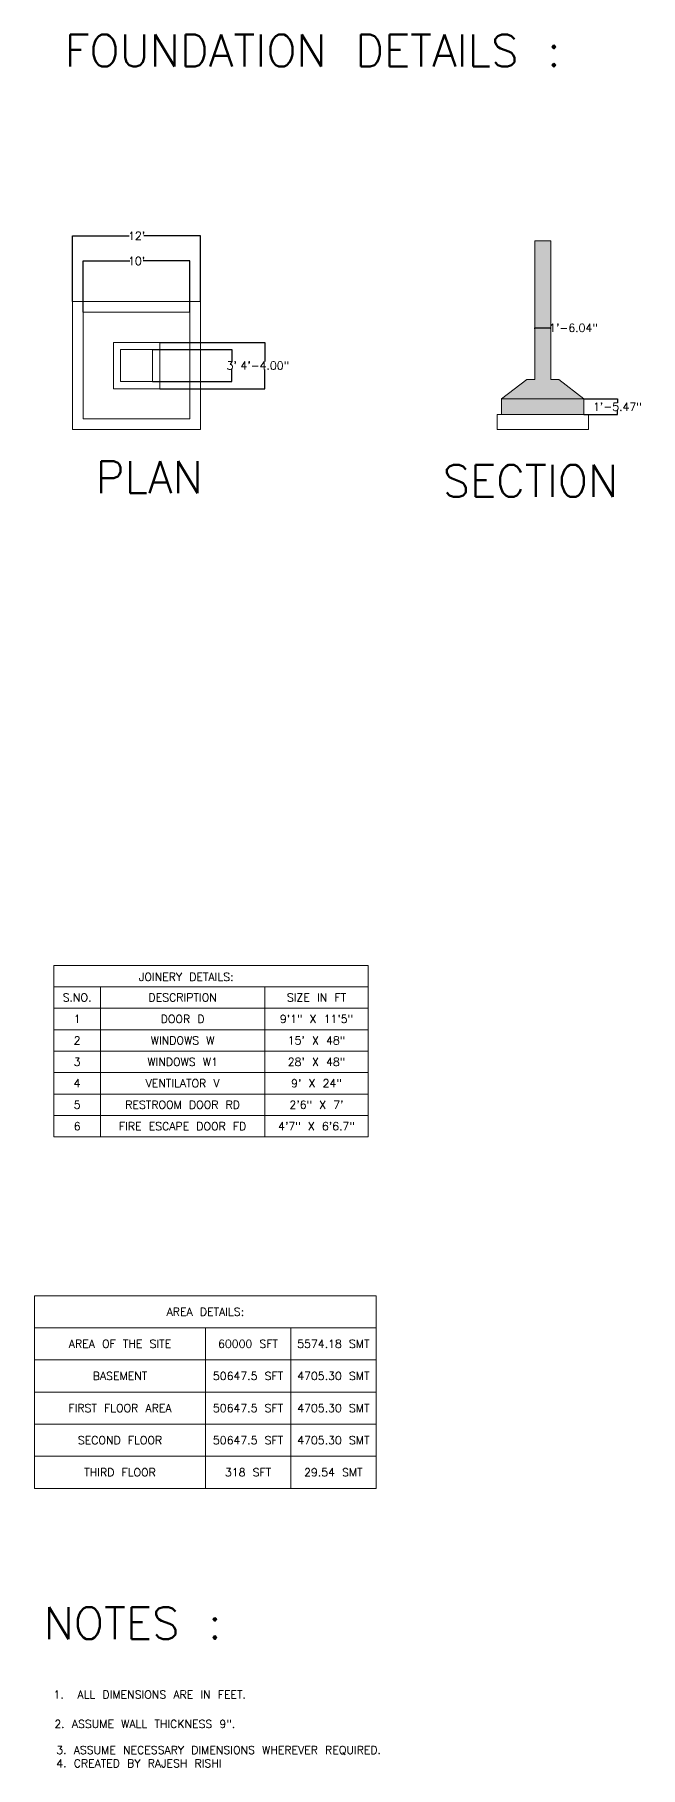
# Model space of a CAD drawing. Header units: inches. Extents: x 2447 to 25919, y 392 to 5548495.
# Drawn here: x 24013 to 24694, y 4265 to 6213 of the extents above; entities that cross this region are included whole.
import ezdxf

# ---------------------------------------------------------------- set-up
doc = ezdxf.new("R2010")
doc.units = ezdxf.units.IN
doc.header["$LTSCALE"] = 0.01968503937007874
doc.header["$MEASUREMENT"] = 0
doc.layers.get('0').update_dxf_attribs({"lineweight": 18})
doc.layers.get('Defpoints').update_dxf_attribs({"color": 140, "lineweight": 18})
doc.layers.add('FOUNDATION DETAILS', color=7, linetype='Continuous', lineweight=18)
doc.styles.get("Standard").update_dxf_attribs({"font": 'txt.shx', "height": 15})
doc.dimstyles.get("Standard").update_dxf_attribs({"dimtxt": 16.8, "dimasz": 0.007086614173228346, "dimexe": 0.007086614173228346, "dimexo": 0.002460629921259842, "dimgap": 0.003543307086614173, "dimtad": 0, "dimtih": 1, "dimtoh": 1, "dimzin": 0, "dimdsep": 46, "dimlunit": 3, "dimtxsty": 'Standard', "dimcen": 0.003543307086614173, "dimadec": 0, "dimazin": 0, "dimtfac": 1, "dimtofl": 0, "dimtmove": 0, "dimatfit": 3, "dimfxl": 0.03937007874015748, "dimtolj": 1, "dimtzin": 0, "dimarcsym": 0})

# ---------------------------------------------------------------- blocks, each defined once
blk = doc.blocks.new('*D202')
at = {"layer": 'Defpoints', "color": 0, "transparency": 16777216}
for p in [(24199.90305518304, 5986.909709065098), (24055.90305518304, 5913.039318113097), (24199.90305518304, 5913.039318113097)]:
    blk.add_point(p, dxfattribs=at)
at = {"layer": 'FOUNDATION DETAILS', "color": 0, "lineweight": -2, "transparency": 16777216}
for p, q in [((24055.90305518304, 5913.041778743018), (24055.90305518304, 5986.916795679271)), ((24055.91014179721, 5986.909709065098), (24119.64951187595, 5986.909709065098)), ((24199.89596856887, 5986.909709065098), (24136.15659849013, 5986.909709065098)), ((24199.90305518304, 5913.041778743018), (24199.90305518304, 5986.916795679271))]:
    blk.add_line(p, q, dxfattribs=at)
at = {"layer": 'FOUNDATION DETAILS', "color": 0, "transparency": 16777216}
for points in [[(24055.91014179721, 5986.91089016746), (24055.91014179721, 5986.908527962735), (24055.90305518304, 5986.909709065098)], [(24199.89596856887, 5986.91089016746), (24199.89596856887, 5986.908527962735), (24199.90305518304, 5986.909709065098)]]:
    blk.add_solid(points, dxfattribs=at)
at = {"layer": 'FOUNDATION DETAILS', "color": 0, "transparency": 16777216, "insert": (24127.90305518304, 5986.909709065098), "char_height": 9, "attachment_point": 5}
blk.add_mtext("\\A1;12'", dxfattribs=at)
blk = doc.blocks.new('*D203')
at = {"layer": 'Defpoints', "color": 0, "transparency": 16777216}
for p in [(24187.90305518304, 5958.679064698026), (24067.90305518304, 5901.039318113097), (24187.90305518304, 5901.039318113097)]:
    blk.add_point(p, dxfattribs=at)
at = {"layer": 'FOUNDATION DETAILS', "color": 0, "lineweight": -2, "transparency": 16777216}
for p, q in [((24067.90305518304, 5901.041778743018), (24067.90305518304, 5958.686151312199)), ((24067.91014179721, 5958.679064698026), (24120.39951187595, 5958.679064698026)), ((24187.89596856887, 5958.679064698026), (24135.40659849013, 5958.679064698026)), ((24187.90305518304, 5901.041778743018), (24187.90305518304, 5958.686151312199))]:
    blk.add_line(p, q, dxfattribs=at)
at = {"layer": 'FOUNDATION DETAILS', "color": 0, "transparency": 16777216}
for points in [[(24067.91014179721, 5958.680245800389), (24067.91014179721, 5958.677883595664), (24067.90305518304, 5958.679064698026)], [(24187.89596856887, 5958.680245800389), (24187.89596856887, 5958.677883595664), (24187.90305518304, 5958.679064698026)]]:
    blk.add_solid(points, dxfattribs=at)
at = {"layer": 'FOUNDATION DETAILS', "color": 0, "transparency": 16777216, "insert": (24127.90305518304, 5958.679064698026), "char_height": 9, "attachment_point": 5}
blk.add_mtext("\\A1;10'", dxfattribs=at)
blk = doc.blocks.new('*D204')
at = {"layer": 'Defpoints', "color": 0, "transparency": 16777216}
for p in [(24153.90305518305, 5867.039318113098), (24153.90305518305, 5815.039318113098), (24272.0545202529, 5815.039318113098)]:
    blk.add_point(p, dxfattribs=at)
at = {"layer": 'FOUNDATION DETAILS', "color": 0, "lineweight": -2, "transparency": 16777216}
for p, q in [((24153.90551581297, 5867.039318113098), (24272.06160686707, 5867.039318113098)), ((24272.0545202529, 5867.032231498925), (24272.0545202529, 5845.542861420188)), ((24272.0545202529, 5815.046404727272), (24272.0545202529, 5836.535774806014)), ((24153.90551581297, 5815.039318113098), (24272.06160686707, 5815.039318113098))]:
    blk.add_line(p, q, dxfattribs=at)
at = {"layer": 'FOUNDATION DETAILS', "color": 0, "transparency": 16777216}
for points in [[(24272.05333915053, 5867.032231498925), (24272.05570135526, 5867.032231498925), (24272.0545202529, 5867.039318113098)], [(24272.05333915053, 5815.046404727272), (24272.05570135526, 5815.046404727272), (24272.0545202529, 5815.039318113098)]]:
    blk.add_solid(points, dxfattribs=at)
at = {"layer": 'FOUNDATION DETAILS', "color": 0, "transparency": 16777216, "insert": (24272.05452025289, 5841.039318113093), "char_height": 9, "attachment_point": 5}
blk.add_mtext('\\A1;4\'-4.00"', dxfattribs=at)
blk = doc.blocks.new('*D205')
at = {"layer": 'Defpoints', "color": 0, "transparency": 16777216}
for p in [(24145.90305518305, 5859.039318113098), (24234.88168332339, 5859.039318113098), (24145.90305518305, 5823.039318113098)]:
    blk.add_point(p, dxfattribs=at)
at = {"layer": 'FOUNDATION DETAILS', "color": 0, "lineweight": -2, "transparency": 16777216}
for p, q in [((24145.90551581297, 5859.039318113098), (24234.88876993756, 5859.039318113098)), ((24234.88168332339, 5859.032231498925), (24234.88168332339, 5845.542861420186)), ((24234.88168332339, 5823.046404727272), (24234.88168332339, 5836.535774806011)), ((24145.90551581297, 5823.039318113098), (24234.88876993756, 5823.039318113098))]:
    blk.add_line(p, q, dxfattribs=at)
at = {"layer": 'FOUNDATION DETAILS', "color": 0, "transparency": 16777216}
for points in [[(24234.88050222103, 5859.032231498925), (24234.88286442575, 5859.032231498925), (24234.88168332339, 5859.039318113098)], [(24234.88050222103, 5823.046404727272), (24234.88286442575, 5823.046404727272), (24234.88168332339, 5823.039318113098)]]:
    blk.add_solid(points, dxfattribs=at)
at = {"layer": 'FOUNDATION DETAILS', "color": 0, "transparency": 16777216, "insert": (24234.88168332339, 5841.03931811309), "char_height": 9, "attachment_point": 5}
blk.add_mtext("\\A1;3'", dxfattribs=at)
blk = doc.blocks.new('*T209')
at = {"color": 0, "linetype": 'ByBlock', "lineweight": -2, "transparency": 16777216}
for p, q in [((0, 0), (353.7659936359705, 0)), ((0, 0), (0, -192.9448818897654)), ((353.7659936359705, 0), (353.7659936359705, -192.9448818897654)), ((0, -24.11811023622067), (353.7659936359705, -24.11811023622067)), ((52.61647788714617, -24.11811023622067), (52.61647788714617, -192.9448818897654)), ((237.4365696216555, -24.11811023622067), (237.4365696216555, -192.9448818897654)), ((0, -48.23622047244135), (353.7659936359705, -48.23622047244135)), ((0, -72.35433070866202), (353.7659936359705, -72.35433070866202)), ((0, -96.47244094488269), (353.7659936359705, -96.47244094488269)), ((0, -120.5905511811034), (353.7659936359705, -120.5905511811034)), ((0, -144.708661417324), (353.7659936359705, -144.708661417324)), ((0, -168.8267716535447), (353.7659936359705, -168.8267716535447)), ((0, -192.9448818897654), (353.7659936359705, -192.9448818897654))]:
    blk.add_line(p, q, dxfattribs=at)
at = {"color": 0, "transparency": 16777216, "char_height": 9, "attachment_point": 5}
for s, insert, width in [('S.NO.', (26.30823894357309, -36.17716535433101), 52.4983676509257), ('DESCRIPTION', (145.0265237544008, -36.17716535433101), 184.7019814982889), ('SIZE IN FT', (295.601281628813, -36.17716535433101), 116.2113137780945), ('1', (26.30823894357309, -60.29527559055168), 52.4983676509257), ('DOOR D', (145.0265237544008, -60.29527559055168), 184.7019814982889), ('9\'1" X 11\'5"', (295.601281628813, -60.29527559055168), 116.2113137780945), ('2', (26.30823894357309, -84.41338582677236), 52.4983676509257), ('WINDOWS W', (145.0265237544008, -84.41338582677236), 184.7019814982889), ('15\' X 48"', (295.601281628813, -84.41338582677236), 116.2113137780945), ('3', (26.30823894357309, -108.531496062993), 52.4983676509257), ('WINDOWS W1', (145.0265237544008, -108.531496062993), 184.7019814982889), ('28\' X 48"', (295.601281628813, -108.531496062993), 116.2113137780945), ('4', (26.30823894357309, -132.6496062992137), 52.4983676509257), ('VENTILATOR V', (145.0265237544008, -132.6496062992137), 184.7019814982889), ('9\' X 24"', (295.601281628813, -132.6496062992137), 116.2113137780945), ('5', (26.30823894357309, -156.7677165354344), 52.4983676509257), ('RESTROOM DOOR RD', (145.0265237544008, -156.7677165354344), 184.7019814982889), ('2\'6" X 7\'', (295.601281628813, -156.7677165354344), 116.2113137780945), ('6', (26.30823894357309, -180.885826771655), 52.4983676509257), ('FIRE ESCAPE DOOR FD', (145.0265237544008, -180.885826771655), 184.7019814982889), ('4\'7" X 6\'6.7"', (295.601281628813, -180.885826771655), 116.2113137780945)]:
    blk.add_mtext(s, dxfattribs=dict(at, insert=insert, width=width))
blk = doc.blocks.new('*T211')
at = {"color": 0, "linetype": 'ByBlock', "lineweight": -2, "transparency": 16777216}
for p, q in [((0, 0), (384, 0)), ((0, 0), (0, -216.708661417324)), ((384, 0), (384, -216.708661417324)), ((0, -36.11811023622067), (384, -36.11811023622067)), ((192, -36.11811023622067), (192, -216.708661417324)), ((288, -36.11811023622067), (288, -216.708661417324)), ((0, -72.23622047244135), (384, -72.23622047244135)), ((0, -108.354330708662), (384, -108.354330708662)), ((0, -144.4724409448827), (384, -144.4724409448827)), ((0, -180.5905511811034), (384, -180.5905511811034)), ((0, -216.708661417324), (384, -216.708661417324))]:
    blk.add_line(p, q, dxfattribs=at)
at = {"color": 0, "transparency": 16777216, "char_height": 9, "attachment_point": 5}
for s, insert, width in [('{\\C30;\\c2005496;AREA DETAILS:}', (192, -18.05905511811034), 383.8818897637796), ('AREA OF THE SITE', (96, -54.17716535433101), 191.8818897637795), ('60000 SFT', (240, -54.17716535433101), 95.88188976377953), ('5574.18 SMT', (336, -54.17716535433101), 95.88188976377953), ('BASEMENT', (96, -90.29527559055168), 191.8818897637795), ('50647.5 SFT', (240, -90.29527559055168), 95.88188976377953), ('4705.30 SMT', (336, -90.29527559055168), 95.88188976377953), ('FIRST FLOOR AREA', (96, -126.4133858267724), 191.8818897637795), ('50647.5 SFT', (240, -126.4133858267724), 95.88188976377953), ('4705.30 SMT', (336, -126.4133858267724), 95.88188976377953), ('SECOND FLOOR', (96, -162.531496062993), 191.8818897637795), ('50647.5 SFT', (240, -162.531496062993), 95.88188976377953), ('4705.30 SMT', (336, -162.531496062993), 95.88188976377953), ('THIRD FLOOR', (96, -198.6496062992137), 191.8818897637795), ('318 SFT', (240, -198.6496062992137), 95.88188976377953), ('29.54 SMT', (336, -198.6496062992137), 95.88188976377953)]:
    blk.add_mtext(s, dxfattribs=dict(at, insert=insert, width=width))
blk = doc.blocks.new('FOOTIING')
h = blk.add_hatch()
h.set_pattern_fill('AR-CONC')
h.set_pattern_definition([(49.99999999999999, (0, 0), (7.172601826007535, -0.6275213498259511), [0.75, -8.25]), (355, (0, 0), (-1.38751333613, 7.521921337000118), [0.6, -6.6]), (100.45144446, (0.59771681, -0.05229344), (5.78508846727112, 6.894399909686294), [0.6374019199999998, -7.011421119999999]), (46.18420000000001, (0, 2), (10.67241330671572, -1.655192807930765), [1.125, -12.375]), (96.63563549, (0.88936745, 1.86206693), (9.346619456742284, 9.741186007745505), [0.95610342, -10.5171376]), (351.1841639899999, (0, 2), (9.346619450547731, 9.741186002699902), [0.9, -9.90000001]), (21, (1, 1.5), (5.969070521184617, -4.026188906653388), [0.75, -8.25]), (326.0000000000001, (1, 1.5), (2.433153319215817, 7.25150045046853), [0.6, -6.6]), (71.45144474, (1.49742254, 1.16448426), (8.402223767299711, 3.225311528063538), [0.6374019000000001, -7.01142112]), (37.50000000000001, (0, 0), (0.1215985531729067, 3.328938538313115), [0, -6.52, 0, -6.7, 0, -6.625]), (7.499999999999999, (0, 0), (2.630695374421486, 3.944117118823602), [0, -3.82, 0, -6.37, 0, -2.525]), (327.5, (-2.23, 0), (5.33822436172409, -0.2255487173437976), [0, -2.5, 0, -7.8, 0, -10.35]), (317.5, (-3.23, 0), (5.831861693423862, 1.001049823323177), [0, -3.25, 0, -5.18, 0, -7.35])])
h.paths.add_polyline_path([(-78.05020535660151, 72.00000000000183), (-87.10824127900742, 72.00000000000183), (-87.10824127900742, 228), (-105.1521304287089, 228), (-105.1521304287089, 72.00000000000001), (-114.2101663511148, 72.00000000000001), (-142.5026674758905, 49.97030779776177), (-49.7577042318235, 49.97030779776177)])
h.paths.add_polyline_path([(-49.75770423182476, 49.97030779776177), (-142.5026674758905, 49.97030779776177), (-142.5026674758905, 32.50014202120546), (-49.75770423182476, 32.50014202120546)])
for p, q in [((-105.1521304287089, 72.00000000000001), (-105.1521304287089, 228)), ((-105.1521304287089, 228), (-87.10824127900742, 228)), ((-87.10824127900742, 72.00000000000183), (-87.10824127900742, 228)), ((-114.2101663511148, 72.00000000000001), (-142.5026674758928, 49.97030779775995)), ((-105.1521304287089, 72.00000000000001), (-114.1521304287089, 72.00000000000001)), ((-87.10824127900742, 72.00000000000183), (-78.10824127900742, 72.00000000000183)), ((-78.05020535660151, 72.00000000000183), (-49.75770423182351, 49.97030779776177)), ((-142.5026674758905, 32.50014202120546), (-147.5026674758905, 32.50014202120546)), ((-147.5026674758905, 32.50014202120546), (-147.5026674758905, 15.50014202120546)), ((-49.75770423182476, 32.50014202120546), (-44.75770423182476, 32.50014202120546)), ((-44.75770423182476, 32.50014202120546), (-44.75770423182476, 15.50014202120546)), ((-147.5026674758905, 15.50014202120546), (-44.75770423182476, 15.50014202120546))]:
    blk.add_line(p, q)
for points in [[(-142.5026674758928, 49.97030779775995), (-49.75770423182351, 49.97030779775995), (-49.75770423182351, 49.97030779776177), (-142.5026674758928, 49.97030779776177)], [(-142.5026674758905, 49.97030779776177), (-49.75770423182476, 49.97030779776177), (-49.75770423182476, 32.50014202120546), (-142.5026674758905, 32.50014202120546)]]:
    blk.add_lwpolyline(points, close=True)
blk = doc.blocks.new('*D218')
at = {"color": 0, "lineweight": -2, "transparency": 16777216}
for p, q in [((24575.67852745223, 5882.572000996325), (24575.67852745223, 5883.527034218324)), ((24575.6856140664, 5883.519947604151), (24593.71532998776, 5883.519947604151)), ((24593.72241660193, 5882.572000996325), (24593.72241660193, 5883.527034218324)), ((24593.72241660193, 5883.519947604151), (24593.7295032161, 5883.519947604151))]:
    blk.add_line(p, q, dxfattribs=at)
at = {"color": 0, "transparency": 16777216}
for points in [[(24575.6856140664, 5883.521128706513), (24575.6856140664, 5883.518766501788), (24575.67852745223, 5883.519947604151)], [(24593.71532998776, 5883.521128706513), (24593.71532998776, 5883.518766501788), (24593.72241660193, 5883.519947604151)]]:
    blk.add_solid(points, dxfattribs=at)
at = {"layer": 'Defpoints', "color": 0, "transparency": 16777216}
for p in [(24575.67852745223, 5882.569540366404), (24593.72241660193, 5883.519947604151), (24593.72241660193, 5882.569540366404)]:
    blk.add_point(p, dxfattribs=at)
at = {"color": 0, "transparency": 16777216, "insert": (24619.23304652319, 5883.519947604151), "char_height": 9, "attachment_point": 5}
blk.add_mtext('\\A1;1\'-6.04"', dxfattribs=at)
blk = doc.blocks.new('*D219')
at = {"color": 0, "lineweight": -2, "transparency": 16777216}
for p, q in [((24631.07541427905, 5803.509483889653), (24668.64818016949, 5803.509483889653)), ((24668.64109355531, 5803.50239727548), (24668.64109355531, 5799.277944308463)), ((24668.64109355531, 5786.046404727272), (24668.64109355531, 5790.270857694289)), ((24631.07541427905, 5786.039318113098), (24668.64818016949, 5786.039318113098))]:
    blk.add_line(p, q, dxfattribs=at)
at = {"color": 0, "transparency": 16777216}
for points in [[(24668.63991245295, 5803.50239727548), (24668.64227465768, 5803.50239727548), (24668.64109355531, 5803.509483889653)], [(24668.63991245295, 5786.046404727272), (24668.64227465768, 5786.046404727272), (24668.64109355531, 5786.039318113098)]]:
    blk.add_solid(points, dxfattribs=at)
at = {"layer": 'Defpoints', "color": 0, "transparency": 16777216}
for p in [(24631.07295364912, 5803.509483889653), (24668.64109355531, 5803.509483889653), (24631.07295364912, 5786.039318113098)]:
    blk.add_point(p, dxfattribs=at)
at = {"color": 0, "transparency": 16777216, "insert": (24668.64109355531, 5794.774401001368), "char_height": 9, "attachment_point": 5}
blk.add_mtext('\\A1;1\'-5.47"', dxfattribs=at)

msp = doc.modelspace()

# ---------------------------------------------------------------- linework, layer by layer
at = {"layer": 'FOUNDATION DETAILS'}
for points in [[(24055.90305518304, 5769.039318113097), (24199.90305518304, 5769.039318113097), (24199.90305518304, 5913.039318113097), (24055.90305518304, 5913.039318113097)], [(24067.90305518304, 5781.039318113097), (24187.90305518304, 5781.039318113097), (24187.90305518304, 5901.039318113097), (24067.90305518304, 5901.039318113097)], [(24101.90305518304, 5815.039318113097), (24153.90305518304, 5815.039318113097), (24153.90305518304, 5867.039318113097), (24101.90305518304, 5867.039318113097)], [(24109.90305518304, 5823.039318113097), (24145.90305518304, 5823.039318113097), (24145.90305518304, 5859.039318113097), (24109.90305518304, 5859.039318113097)]]:
    msp.add_lwpolyline(points, close=True, dxfattribs=at)

# ---------------------------------------------------------------- block references
for name, p in [('FOOTIING', (24680.83065788094, 5753.539176091891)), ('*T209', (24034.60900761737, 5166.583019901179)), ('*T211', (24013.21339610878, 4795.115743564755))]:
    msp.add_blockref(name, p)

# ---------------------------------------------------------------- texts
at = {"attachment_point": 1}
for s, width, gutter_width, insert, char_height in [('{\\C1;PLAN}', 111.4477963026147, 180, (24082.03903611221, 5733.49721614362), 36), ('{\\C1;SECTION}', 169.2361406635027, 180, (24472.1072203662, 5729.374393101756), 36), ('{\\C30;\\c2005496;JOINERY DETAILS:}', 157.7601017798297, 45, (24130.48143089181, 5158.097264351046), 9), ('{\\C1;NOTES :}', 511.9228784057195, 180, (24023.35512157007, 4444.994226837996), 36), ('\\pxi-3,l4,t4;1.^IALL DIMENSIONS ARE IN FEET.', 312.8422671583248, 45, (24025.38598519623, 4350.992699806113), 9), ('2. ASSUME WALL THICKNESS 9".', 256.4844295746298, 45, (24035.45835170524, 4317.96397377504), 9), ('3. ASSUME NECESSARY DIMENSIONS WHEREVER REQUIRED.\\P4. CREATED BY RAJESH RISHI', 447.3830494447611, 45, (24037.54299608317, 4288.685981778894), 9)]:
    msp.add_mtext_dynamic_manual_height_columns(s, width=width, gutter_width=gutter_width, heights=[0], dxfattribs=dict(at, insert=insert, char_height=char_height))
at = {"layer": 'FOUNDATION DETAILS', "insert": (24046.99950279694, 6213.220711199076), "char_height": 36, "attachment_point": 1}
msp.add_mtext_dynamic_manual_height_columns('{\\C1;FOUNDATION DETAILS :}', width=717.8947058812482, gutter_width=180, heights=[36], dxfattribs=at)

# ---------------------------------------------------------------- dimensions: what is measured, and where the dimension line sits
dim = msp.add_linear_dim(base=(24593.72241660193, 5883.519947604151), p1=(24575.67852745223, 5882.569540366404), p2=(24593.72241660193, 5882.569540366404), dimstyle='Standard')
dim.commit()
dim.dimension.update_dxf_attribs({"geometry": '*D218', "text_midpoint": (24619.23304652319, 5883.519947604151)})
dim = msp.add_linear_dim(base=(24668.64109355531, 5803.509483889653), p1=(24631.07295364911, 5786.039318113097), p2=(24631.07295364911, 5803.509483889651), angle=90, dimstyle='Standard')
dim.commit()
dim.dimension.update_dxf_attribs({"geometry": '*D219', "text_midpoint": (24668.64109355531, 5794.774401001368)})
at = {"layer": 'FOUNDATION DETAILS'}
for base, p1, p2, picture, middle in [((24199.90305518304, 5986.909709065098), (24055.90305518304, 5913.039318113097), (24199.90305518304, 5913.039318113097), '*D202', (24127.90305518304, 5986.909709065098)), ((24187.90305518304, 5958.679064698026), (24067.90305518304, 5901.039318113097), (24187.90305518304, 5901.039318113097), '*D203', (24127.90305518304, 5958.679064698026))]:
    dim = msp.add_linear_dim(base=base, p1=p1, p2=p2, dimstyle='Standard', dxfattribs=at)
    dim.commit()
    dim.dimension.update_dxf_attribs({"geometry": picture, "text_midpoint": middle})
dim = msp.add_linear_dim(base=(24272.0545202529, 5815.039318113098), p1=(24153.90305518304, 5867.039318113097), p2=(24153.90305518304, 5815.039318113097), angle=90, dimstyle='Standard', dxfattribs=at)
dim.commit()
dim.dimension.update_dxf_attribs({"geometry": '*D204', "text_midpoint": (24272.05452025289, 5841.039318113093), "dimtype": 160})
dim = msp.add_linear_dim(base=(24234.88168332339, 5859.039318113098), p1=(24145.90305518304, 5823.039318113097), p2=(24145.90305518304, 5859.039318113097), angle=90, dimstyle='Standard', dxfattribs=at)
dim.commit()
dim.dimension.update_dxf_attribs({"geometry": '*D205', "text_midpoint": (24234.88168332339, 5841.03931811309)})

doc.saveas('drawing.dxf')
